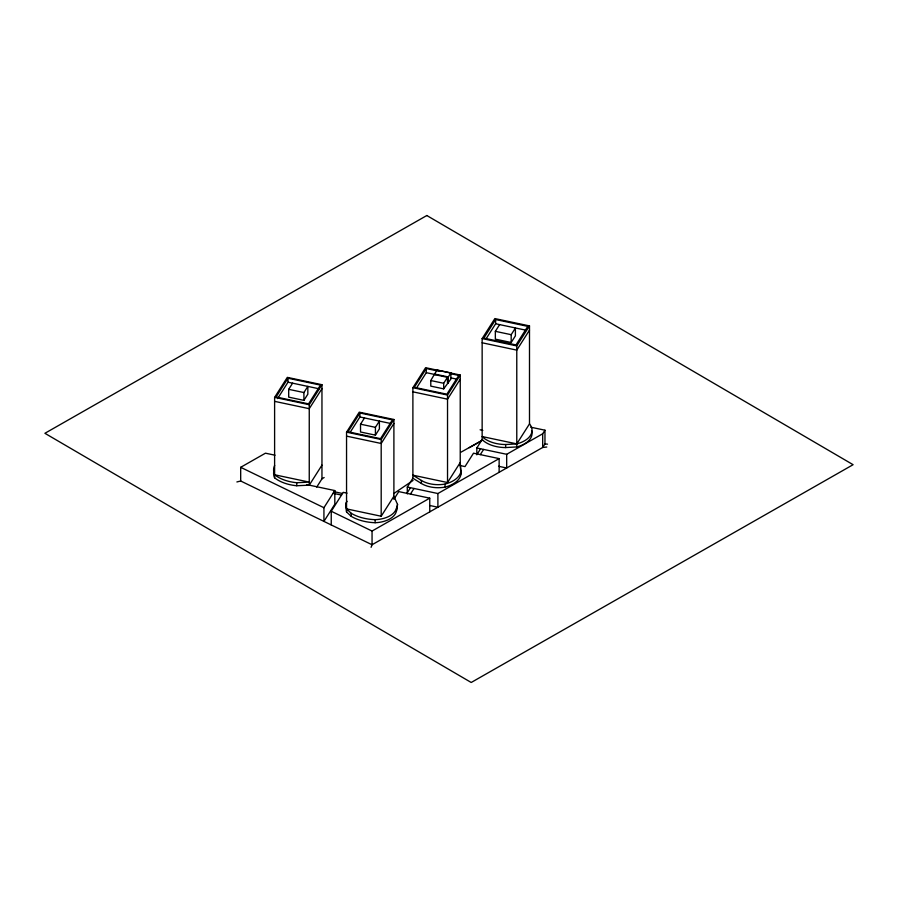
<?xml version="1.0" encoding="UTF-8"?>
<svg xmlns="http://www.w3.org/2000/svg" width="898" height="898" viewBox="0 0 898 898"><rect width="100%" height="100%" fill="white"/><g stroke="black" fill="none" stroke-linecap="round" stroke-linejoin="round"><path stroke-width="1.35" d="M345.719 503.464L346.549 511.939L351.23 516.339A36.1 20.845 0 0 0 375.139 522.715A22.753 13.133 0 0 0 396.4 511.153L397.533 504.429L393.896 496.235L381.19 516.238L346.549 508.897L345.719 503.464L347.099 501.286M396.4 511.153L397.533 504.429M371.099 547.32L372.053 544.749L372.053 531.055L429.749 498.166L429.749 511.871M321.955 465.153L309.249 485.156L296.755 485.751A34.023 19.644 0 0 1 274.608 477.815L274.608 397.376L287.315 377.373L321.955 384.714L321.955 478.847L316.725 487.086M288 378.226L276.079 396.983L308.564 403.864L320.485 385.107L288 378.226L288 382.2L277.572 398.622M303.917 400.362L303.917 392.549L307.834 386.387L307.834 394.188L303.917 400.362L288.696 397.141L288.696 389.328L292.625 383.154M309.249 485.156L309.249 404.706L321.955 384.714M321.955 388.688L309.249 408.691L274.608 401.35M346.549 511.939L346.549 432.151L359.256 412.16L393.896 419.489L393.896 499.277L398.768 491.61L429.749 498.166M359.918 412.99L347.986 431.77L380.516 438.662L392.448 419.882L359.918 412.99L359.918 416.975L350.231 432.23M375.42 435.148L375.42 427.336L379.394 421.095L379.394 428.907L375.42 435.148L360.525 431.994L360.525 424.182L364.498 417.94M334.819 490.566L334.819 504.261L323.931 521.401L323.931 507.707L334.819 490.566L306.588 484.583M331.239 524.948L331.239 511.243L343.249 492.351L347.032 493.148M412.889 387.7L425.596 367.697L460.236 375.038L460.236 465.568L461.067 473.852A27.221 15.715 0 0 1 445.038 487.12A22.989 13.268 0 0 1 421.398 483.494L412.889 478.23L412.889 387.7L447.53 395.041L460.236 375.038M381.19 516.238L381.19 439.492L393.896 419.489M439.818 371.402L426.269 368.539L414.337 387.319L446.856 394.2L458.788 375.42L450.661 373.703M393.896 423.474L381.19 443.477L346.549 436.136M416.571 387.936L426.269 372.67L426.269 368.539M434.565 374.039L437.124 370.021L450.875 372.928L450.875 379.068L443.679 388.856L430.782 386.118L430.782 380.539L434.565 374.039L448.315 376.947L450.875 372.928M443.679 388.856L443.679 383.278L447.462 377.328L434.565 374.601M476.816 454.826L476.816 447.979L482.147 439.593L482.147 338.58L494.854 318.577L529.494 325.907L529.494 423.89L516.777 443.881L505.653 444.532A27.221 15.715 0 0 1 482.147 436.551L516.777 443.881A25.705 14.839 0 0 0 529.494 423.89M495.64 319.553L483.842 338.119L515.991 344.933L527.788 326.367L495.64 319.553L495.64 323.763L486.054 338.849M460.236 379.181L447.53 399.172L412.889 391.842M511.187 342.497L511.187 334.685L515.396 328.073L515.396 335.874L511.187 342.497L495.348 339.141L495.348 331.34L499.557 324.717M407.288 493.889L407.288 487.042L412.889 478.23M406.906 493.328L410.476 487.715M410.442 494.08L414.012 488.467M482.147 439.593A27.221 15.715 0 0 0 505.653 447.574L516.777 446.923L516.777 345.91L529.494 325.907M529.494 330.127L516.777 350.119L482.147 342.789M461.067 470.81A27.221 15.715 0 0 1 445.038 484.078A22.989 13.268 0 0 1 421.398 480.452L412.889 475.188L447.53 482.529L460.236 462.526L461.067 473.852M477.276 453.984L480.576 448.776M480.307 454.624L483.618 449.415M476.816 447.979L506.685 454.298L542.684 433.779L544.963 430.198L530.774 427.201M544.963 430.198L544.963 443.904L542.684 447.473L372.053 544.749L240.686 481.002L236.881 481.957M393.672 493.619L413.058 480.441M321.955 478.847L324.144 477.512M240.686 481.002L240.686 467.308L265.46 453.187L275.024 455.207M407.288 487.042L437.898 493.53L499.131 458.609L499.131 472.314M469.216 447.687L481.418 440.828M460.831 452.266L482.697 440.065M546.759 447.013L542.684 447.473L542.684 433.779M274.608 474.773A34.023 19.644 0 0 0 296.755 482.72L309.249 482.114L274.608 474.773A32.654 18.847 0 0 1 274.631 465.433M544.963 443.904L547.522 444.162M495.64 323.763L525.106 330.015M495.348 331.34L511.187 334.685M482.147 338.58L516.777 345.91M426.269 372.67L435.755 374.679M450.661 377.845L457.441 379.27M430.782 380.539L443.679 383.278M288 382.2L319.138 388.8M288.696 389.328L303.917 392.549M274.608 397.376L309.249 404.706M359.918 416.975L391.101 423.575M360.525 424.182L375.42 427.336M499.131 458.609L473.504 453.187L464.996 466.578L460.236 465.568M346.549 432.151L381.19 439.492M498.547 466.275L506.685 468.004L506.685 454.298M429.906 505.529L437.898 507.224L437.898 493.53M334.09 491.711L342.52 493.496M333.091 493.294L341.509 495.079M480.116 429.805L482.798 430.434M240.686 467.308L323.931 507.707M331.239 511.243L372.053 531.055M346.549 508.897L351.23 513.297A36.1 20.845 0 0 0 375.139 519.673A22.753 13.133 0 0 0 396.4 508.111M505.653 444.532L505.653 447.574M448.315 376.947L448.315 383.087M447.462 376.767L447.462 382.907M447.53 395.041L447.53 482.529M445.038 484.078L445.038 487.12M421.398 480.452L421.398 483.494M375.139 519.673L375.139 522.715M351.23 513.297L351.23 516.339M296.755 482.72L296.755 485.751M531.616 430.681A25.705 14.839 0 0 1 516.777 446.923M274.608 477.815A32.654 18.847 0 0 1 273.98 470.328M426.819 215.52L44.9 433.296L471.203 682.48L853.1 464.693L426.819 215.52"/></g></svg>
